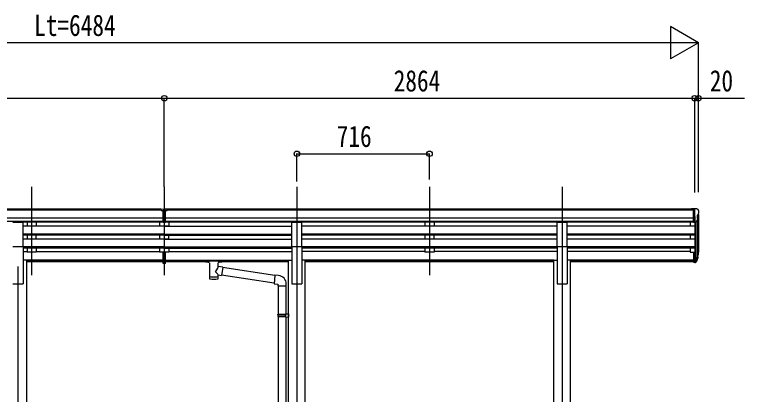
# Model space of a CAD drawing. Units: millimetres, scale not verified. Extents: x -14718 to 14718, y -10395 to 10395.
# Drawn here: x -2452 to 1488, y -3435 to -1382 of the extents above; entities that cross this region are included whole.
import ezdxf
from ezdxf.enums import TextEntityAlignment as Align

# ---------------------------------------------------------------- set-up
doc = ezdxf.new("R2010")
doc.units = ezdxf.units.MM
doc.header["$LTSCALE"] = 40
for name, color, linetype in [('0-3_YKK_12', 2, 'Continuous'), ('0-4_YKK_13', 4, 'Continuous'), ('0-5_YKK_A1', 4, 'Continuous'), ('0-6_YKK_D', 6, 'Continuous')]:
    doc.layers.add(name, color=color, linetype=linetype)
doc.styles.add('ＭＳ ゴシック', font='')
doc.styles.get('ＭＳ ゴシック').set_extended_font_data('MS Gothic')

msp = doc.modelspace()

# ---------------------------------------------------------------- linework, layer by layer
at = {"layer": '0-3_YKK_12'}
for p, q in [((-2360.23, -2313.04), (-2360.23, -2790.56)), ((-1644.23, -2313.04), (-1644.23, -2790.56)), ((-928.23, -2313.04), (-928.23, -2790.56)), ((-212.23, -2313.04), (-212.23, -2790.56)), ((503.77, -2313.04), (503.77, -2790.56)), ((-2434.03, -2743.87), (-2434.03, -5437.5)), ((-928.23, -2743.87), (-928.23, -5437.5)), ((503.77, -2743.87), (503.77, -5437.5))]:
    msp.add_line(p, q, dxfattribs=at)
at = {"layer": '0-4_YKK_13'}
for p, q in [((-1660.73, -2440.48), (-1660.73, -2432.63)), ((-1660.73, -2440.48), (-1650.73, -2440.48)), ((-1644.23, -2441.29), (-1650.73, -2440.9)), ((-1650.73, -2442.48), (-1637.73, -2442.48)), ((-1637.73, -2440.96), (-1644.23, -2441.27)), ((-1637.73, -2504.1), (-1637.73, -2438.83)), ((1213.27, -2432.44), (1203.27, -2432.53)), ((1203.27, -2434.05), (1203.27, -2432.53)), ((1213.27, -2504.43), (1213.27, -2432.44)), ((1231.77, -2432.44), (1213.27, -2432.44)), ((1219.77, -2505.43), (1219.77, -2432.44)), ((1231.77, -2432.44), (1234.1, -2432.58)), ((1234.86, -2433.01), (1238.93, -2438.82)), ((1241.77, -2441.81), (1241.77, -2442.44)), ((1233.77, -2466.95), (1233.77, -2483.23)), ((1239.24, -2463.63), (1233.92, -2466.7)), ((-2461.53, -2503.07), (-2406.53, -2503.07)), ((-2406.53, -2634.87), (-2406.53, -2503.07)), ((-1650.73, -2484), (-1644.23, -2484.16)), ((-1650.73, -2503.04), (-1644.23, -2503.44)), ((-1644.23, -2484.16), (-1637.73, -2484)), ((-1644.23, -2503.44), (-1637.73, -2503.04)), ((-955.73, -2634.87), (-955.73, -2503.07)), ((-955.73, -2503.07), (-900.73, -2503.07)), ((-900.73, -2634.87), (-900.73, -2503.07)), ((476.27, -2634.87), (476.27, -2503.07)), ((476.27, -2503.07), (531.27, -2503.07)), ((531.27, -2634.87), (531.27, -2503.07)), ((1213.27, -2504.43), (1219.77, -2504.43)), ((1219.77, -2505.43), (1224.98, -2505.11)), ((1227.39, -2503.61), (1236.4, -2488.02)), ((-2461.53, -2634.87), (-2406.53, -2634.87)), ((-955.73, -2634.87), (-900.73, -2634.87)), ((476.27, -2634.87), (531.27, -2634.87)), ((-1650.73, -2704.28), (-1650.73, -2666.8)), ((-1637.73, -2704.28), (-1637.73, -2666.8)), ((1213.27, -2666.16), (1213.27, -2720.2)), ((1213.27, -2666.16), (1219.77, -2666.16)), ((1219.77, -2666.16), (1219.77, -2720.94)), ((1238.07, -2678.98), (1234.8, -2686.04)), ((-1650.73, -2704.28), (-1637.73, -2704.28)), ((-1650.73, -2726.52), (-1650.73, -2704.28)), ((-1650.73, -2709.68), (-1637.73, -2709.68)), ((-1637.73, -2726.52), (-1637.73, -2704.28)), ((-1420.23, -2711.04), (-1420.23, -2716.8)), ((-1420.23, -2711.23), (-1420.23, -2712.77)), ((-1418.23, -2710.38), (-1335.23, -2710.38)), ((-1418.23, -2712.56), (-1335.23, -2712.56)), ((-1418.23, -2717.46), (-1403.73, -2717.46)), ((-1403.73, -2723.11), (-1403.73, -2716.56)), ((-1349.73, -2723.11), (-1349.73, -2716.56)), ((-1349.73, -2717.46), (-1335.23, -2717.46)), ((-1333.23, -2711.04), (-1333.23, -2716.8)), ((1213.27, -2706.3), (1219.77, -2706.3)), ((1213.27, -2711.18), (1219.77, -2711.18)), ((1219.77, -2711.2), (1224.9, -2711.2)), ((1219.77, -2713), (1224.62, -2713)), ((1226.2, -2710.52), (1233.96, -2695.11)), ((1235.41, -2695.47), (1227.21, -2711.65)), ((1236.02, -2696.03), (1227.21, -2719.58)), ((1238.68, -2680.35), (1234.8, -2688.3)), ((1236.36, -2691.63), (1236.02, -2696.03)), ((-1650.73, -2725.46), (-1644.23, -2725.86)), ((-1644.23, -2725.86), (-1637.73, -2725.46)), ((-1399.63, -2724.03), (-1399.65, -2809.47)), ((-1353.83, -2742.77), (-1353.83, -2724.03)), ((-1328.61, -2746.68), (-1353.83, -2742.77)), ((-1328.61, -2746.68), (-1335.63, -2791.94)), ((-1047.62, -2792.33), (-1328.93, -2748.69)), ((1213.27, -2720.2), (1219.77, -2720.2)), ((1219.77, -2720.94), (1224.62, -2720.94)), ((-1353.81, -2809.47), (-1353.83, -2788.8)), ((-1353.83, -2789.11), (-1335.63, -2791.94)), ((-1051.29, -2834.27), (-1335.36, -2790.2)), ((-1026.62, -2792.29), (-1047.46, -2790.47)), ((-1031.54, -2848.04), (-985.54, -2848.04)), ((-1029.43, -2848.04), (-1029.43, -3001.51)), ((-987.43, -2848.04), (-987.43, -2998.95)), ((-985.54, -2848.04), (-985.54, -2837.12)), ((-1031.43, -3003.51), (-1030.43, -3001.51)), ((-1031.43, -3003.51), (-987.43, -3003.51)), ((-1031.43, -3003.51), (-1031.43, -3011.51)), ((-1031.43, -3011.51), (-987.43, -3011.51)), ((-1031.43, -3011.51), (-1030.43, -3013.51)), ((-1030.43, -3001.51), (-987.43, -3001.51)), ((-1030.43, -3013.51), (-987.43, -3013.51)), ((-1029.43, -3013.51), (-1029.43, -3777.39)), ((-991.91, -3003.51), (-992.34, -3001.51)), ((-989.43, -2999.01), (-973.43, -2998.54)), ((-989.43, -3001.01), (-989.43, -2999.01)), ((-989.43, -3001.01), (-987.43, -3001.01)), ((-989.43, -3016.01), (-989.43, -3014.01)), ((-989.43, -3016.01), (-973.43, -3016.48)), ((-987.43, -3016.07), (-987.43, -3774.83)), ((-973.43, -2998.54), (-973.43, -3016.48))]:
    msp.add_line(p, q, dxfattribs=at)
for points in [[(-1660.73, -2432.63), (-1642.73, -2432.48), (-1627.73, -2432.61)], [(-1637.73, -2504.1), (-1644.23, -2504.5), (-1650.73, -2504.1), (-1650.73, -2438.76)], [(-1637.73, -2440.43), (-1627.73, -2440.34), (-1627.73, -2432.61)], [(-1637.73, -2485.1), (-1640.99, -2485.18), (-1644.23, -2485.26), (-1647.47, -2485.18), (-1650.73, -2485.1)], [(-1420.23, -2711.04), (-1420.19, -2710.85), (-1420.11, -2710.71), (-1420.01, -2710.62), (-1419.91, -2710.56), (-1419.79, -2710.51), (-1419.5, -2710.45), (-1419.01, -2710.4), (-1418.47, -2710.38), (-1418.23, -2710.38)], [(-1420.23, -2716.8), (-1420.19, -2716.99), (-1420.11, -2717.13), (-1420.01, -2717.23), (-1419.91, -2717.29), (-1419.79, -2717.33), (-1419.5, -2717.39), (-1419.01, -2717.44), (-1418.47, -2717.46), (-1418.23, -2717.46)], [(-1335.23, -2710.38), (-1334.88, -2710.38), (-1334.35, -2710.41), (-1333.9, -2710.46), (-1333.59, -2710.54), (-1333.43, -2710.63), (-1333.31, -2710.77), (-1333.24, -2710.95), (-1333.23, -2711.04)], [(-1335.23, -2717.46), (-1334.88, -2717.46), (-1334.35, -2717.43), (-1333.9, -2717.38), (-1333.59, -2717.31), (-1333.43, -2717.21), (-1333.31, -2717.07), (-1333.24, -2716.89), (-1333.23, -2716.8)], [(-1637.73, -2726.52), (-1644.23, -2726.92), (-1650.73, -2726.52)], [(-1047.46, -2790.47), (-1051.46, -2836.3), (-1031.54, -2838.04), (-1031.54, -2848.04)], [(-991.91, -3003.51), (-991.91, -3011.51), (-992.34, -3013.51)], [(-989.43, -3014.01), (-987.43, -3014.01), (-987.43, -3001.01)]]:
    msp.add_lwpolyline(points, dxfattribs=at)
for centre, radius, start, end in [((1234.04, -2433.58), 1, 35, 86.5), ((1238.77, -2441.81), 3, 0, 87), ((1039.77, -2442.44), 202, 355.05096, 0), ((1234.07, -2466.95), 0.3, 120, 180), ((1234.87, -2459.25), 6.18, 315.00103, 354.2965), ((1224.8, -2502.11), 3, 273.5, 330), ((1234.07, -2483.23), 0.3, 180, 265.2833), ((1233.8, -2486.52), 3, 330, 85.2833), ((1209.18, -2669.48), 30.41, 341.80266, 352.8448), ((1210.59, -2671.24), 29.53, 342.01856, 353.49194), ((-1030.54, -2837.12), 45, 0, 85)]:
    msp.add_arc(centre, radius, start, end, dxfattribs=at)
for centre, major_axis, ratio, start_param, end_param in [((-1619.66, -2442.78), (24.57, -1.51), 0.121868, 3.1422238, 3.1491027), ((1151.91, -2664.99), (-87.93, 4.42), 0.541684, 3.060334, 3.2172517), ((1151.12, -2671.67), (89.06, 1.43), 0.57596, 6.1985533, 6.3701348), ((-1418.23, -2712.77), (2, 0), 0.109601, 1.5707963, 3.1415927), ((-1376.73, -2716.56), (27, 0), 0.070066, 6.2831853, 9.424778), ((-1335.23, -2712.77), (2, 0), 0.109601, 0, 1.5707963), ((1224.62, -2710.29), (3, 0), 0.90356, 4.712389, 5.7595865), ((1224.9, -2709.84), (1.5, 0), 0.90356, 4.712389, 5.7595865), ((1149.85, -2671.57), (88.05, 0), 0.90356, 5.9828017, 6.0168888), ((1235.06, -2691.63), (-1.3, 0), 0.90356, 2.9359903, 4.9130961), ((1149.14, -2675.44), (89.07, 0), 0.90356, 6.0316505, 6.077583), ((-1376.73, -2769.31), (-22.81, -26.62), 0.234429, 1.6855472, 3.1268519), ((-1365.73, -2720.54), (16, 0), 0.361356, 6.2636979, 6.2831853), ((1224.62, -2718.23), (-3, 0), 0.90356, 1.5707963, 2.6179939), ((-1376.73, -2797.03), (22.91, 0), 0.122865, 3.1415927, 6.2831853), ((-1374.18, -2766.67), (20.32, -22.25), 0.045535, 0.0389954, 1.3075346), ((-1376.73, -2809.47), (22.92, 0), 0.101955, 3.1415499, 6.2833984)]:
    msp.add_ellipse(centre, major_axis=major_axis, ratio=ratio, start_param=start_param, end_param=end_param, dxfattribs=at)
at = {"layer": '0-5_YKK_A1'}
for p, q in [((-1660.73, -2434.05), (-5217.73, -2434.05)), ((-1660.73, -2439.26), (-5217.73, -2439.26)), ((-1637.73, -2439.26), (-1637.73, -2439.26)), ((1213.27, -2434.05), (-1627.73, -2434.05)), ((1213.27, -2439.26), (-1627.73, -2439.26)), ((1219.77, -2473.54), (1219.77, -2666.16)), ((1239.77, -2463.02), (1239.77, -2665.8)), ((-1650.73, -2482.79), (-5217.73, -2482.79)), ((-1650.73, -2500.65), (-5217.73, -2500.65)), ((-1650.73, -2503.89), (-2406.53, -2503.89)), ((-2385.23, -2503.99), (-2385.23, -2525.86)), ((-2335.23, -2503.99), (-2335.23, -2525.86)), ((-1669.23, -2503.99), (-1669.23, -2525.86)), ((1213.27, -2482.79), (-1637.73, -2482.79)), ((1213.27, -2500.65), (-1637.73, -2500.65)), ((-955.73, -2503.89), (-1637.73, -2503.89)), ((-1619.23, -2503.99), (-1619.23, -2525.86)), ((476.27, -2503.89), (-900.73, -2503.89)), ((-237.23, -2503.99), (-237.23, -2525.86)), ((-187.23, -2503.99), (-187.23, -2525.86)), ((1213.27, -2503.89), (531.27, -2503.89)), ((1194.77, -2503.89), (1194.77, -2525.96)), ((1225.77, -2504.95), (1225.78, -2710.94)), ((1234.8, -2490.79), (1234.8, -2692.51)), ((-1644.23, -2525.96), (-2406.53, -2525.96)), ((-2335.23, -2525.86), (-2385.23, -2525.86)), ((-1619.23, -2525.86), (-1669.23, -2525.86)), ((-1644.23, -2525.96), (-955.73, -2525.96)), ((476.27, -2525.96), (-900.73, -2525.96)), ((-187.23, -2525.86), (-237.23, -2525.86)), ((1219.77, -2525.96), (531.27, -2525.96)), ((-1644.23, -2567.83), (-2406.53, -2567.83)), ((-1644.23, -2569.33), (-2406.53, -2569.33)), ((-1644.23, -2573.65), (-2406.53, -2573.65)), ((-1644.23, -2596.06), (-2406.53, -2596.06)), ((-2385.23, -2573.65), (-2385.23, -2595.96)), ((-2335.23, -2595.96), (-2385.23, -2595.96)), ((-2335.23, -2595.96), (-2335.23, -2573.65)), ((-1669.23, -2573.65), (-1669.23, -2595.96)), ((-1619.23, -2595.96), (-1669.23, -2595.96)), ((-1644.23, -2567.83), (-955.73, -2567.83)), ((-1644.23, -2569.33), (-955.73, -2569.33)), ((-1644.23, -2573.65), (-955.73, -2573.65)), ((-1644.23, -2596.06), (-955.73, -2596.06)), ((-1619.23, -2595.96), (-1619.23, -2573.65)), ((476.27, -2567.83), (-900.73, -2567.83)), ((476.27, -2569.33), (-900.73, -2569.33)), ((476.27, -2573.65), (-900.73, -2573.65)), ((476.27, -2596.06), (-900.73, -2596.06)), ((-237.23, -2573.65), (-237.23, -2595.96)), ((-187.23, -2595.96), (-237.23, -2595.96)), ((-187.23, -2595.96), (-187.23, -2573.65)), ((1219.77, -2567.83), (531.27, -2567.83)), ((1219.77, -2569.33), (531.27, -2569.33)), ((1219.77, -2573.65), (531.27, -2573.65)), ((1219.77, -2596.06), (531.27, -2596.06)), ((1194.77, -2573.65), (1194.77, -2596.06)), ((-2406.53, -2634.87), (-2406.53, -2837.44)), ((-1644.23, -2637.94), (-2406.53, -2637.94)), ((-1644.23, -2639.43), (-2406.53, -2639.43)), ((-1644.23, -2637.94), (-955.73, -2637.94)), ((-1644.23, -2639.43), (-955.73, -2639.43)), ((-955.73, -2634.87), (-955.73, -2837.44)), ((-900.73, -2634.87), (-900.73, -2837.44)), ((476.27, -2637.94), (-900.73, -2637.94)), ((476.27, -2639.43), (-900.73, -2639.43)), ((476.27, -2634.87), (476.27, -2837.44)), ((531.27, -2634.87), (531.27, -2837.44)), ((1219.77, -2637.94), (531.27, -2637.94)), ((1219.77, -2639.43), (531.27, -2639.43)), ((-1644.23, -2643.75), (-2406.53, -2643.75)), ((-2406.53, -2661.85), (-2385.23, -2661.85)), ((-2385.23, -2643.75), (-2385.23, -2666.8)), ((-2335.23, -2666.8), (-2385.23, -2666.8)), ((-2335.23, -2643.75), (-2335.23, -2666.8)), ((-2335.23, -2661.85), (-1669.23, -2661.85)), ((-1669.23, -2643.75), (-1669.23, -2666.8)), ((-1619.23, -2666.8), (-1669.23, -2666.8)), ((-1644.23, -2643.75), (-955.73, -2643.75)), ((-1619.23, -2643.75), (-1619.23, -2666.8)), ((-1619.23, -2661.85), (-955.73, -2661.85)), ((476.27, -2643.75), (-900.73, -2643.75)), ((-237.23, -2661.85), (-900.73, -2661.85)), ((-237.23, -2643.75), (-237.23, -2666.8)), ((-187.23, -2666.8), (-237.23, -2666.8)), ((-187.23, -2643.75), (-187.23, -2666.8)), ((476.27, -2661.85), (-187.23, -2661.85)), ((1219.77, -2643.75), (531.27, -2643.75)), ((1194.77, -2661.85), (531.27, -2661.85)), ((1194.77, -2643.75), (1194.77, -2666.8)), ((1194.77, -2666.8), (1213.27, -2666.8)), ((-2388.83, -2708.44), (-2406.53, -2708.44)), ((-2388.83, -2708.44), (-2388.83, -5337.5)), ((-1650.73, -2708.87), (-2388.83, -2708.87)), ((-1650.73, -2710.26), (-2388.83, -2710.26)), ((-1650.73, -2717.95), (-2388.83, -2717.95)), ((-1637.73, -2708.87), (-973.43, -2708.87)), ((-1637.73, -2710.26), (-973.43, -2710.26)), ((-1403.73, -2717.95), (-1637.73, -2717.95)), ((-973.43, -2717.95), (-1349.73, -2717.95)), ((-973.43, -5337.5), (-973.43, -2708.44)), ((-973.43, -2708.44), (-955.73, -2708.44)), ((-883.03, -2708.44), (-900.73, -2708.44)), ((-883.23, -5337.5), (-883.23, -2708.44)), ((458.57, -2708.87), (-883.03, -2708.87)), ((458.57, -2710.26), (-883.03, -2710.26)), ((458.57, -2717.95), (-883.03, -2717.95)), ((458.57, -5337.5), (458.57, -2708.44)), ((458.57, -2708.44), (476.27, -2708.44)), ((548.97, -2708.44), (531.27, -2708.44)), ((548.97, -5337.5), (548.97, -2708.44)), ((1213.27, -2708.87), (548.97, -2708.87)), ((1213.27, -2710.26), (548.97, -2710.26)), ((1213.27, -2717.95), (548.97, -2717.95)), ((-2461.53, -2837.44), (-2406.53, -2837.44)), ((-955.73, -2837.44), (-900.73, -2837.44)), ((476.27, -2837.44), (531.27, -2837.44))]:
    msp.add_line(p, q, dxfattribs=at)
at = {"layer": '0-6_YKK_D'}
for p, q in [((1239.77, -1534.05), (1088.22, -1446.55)), ((1088.22, -1446.55), (1088.22, -1621.55)), ((1064.77, -1534.05), (-5069.23, -1534.05)), ((1239.77, -1534.05), (936.66, -1534.05)), ((1239.77, -1534.05), (1088.22, -1621.55)), ((1239.77, -2341.62), (1239.77, -1533.05)), ((-5224.23, -1834.05), (-1644.23, -1834.05)), ((-1644.23, -2312.04), (-1644.23, -1833.05)), ((-1644.23, -2312.04), (-1644.23, -1833.05)), ((-1644.23, -1834.05), (1219.77, -1834.05)), ((1219.77, -2343.62), (1219.77, -1833.05)), ((1219.77, -2343.62), (1219.77, -1833.05)), ((1239.77, -2341.62), (1239.77, -1833.05)), ((-928.23, -2284.15), (-928.23, -2133.05)), ((-928.23, -2134.05), (-212.23, -2134.05)), ((-212.23, -2273.01), (-212.23, -2133.05))]:
    msp.add_line(p, q, dxfattribs=at)
msp.add_lwpolyline([(1219.77, -1834.05), (1239.77, -1834.05), (1488.07, -1834.05)], dxfattribs=at)
for centre in [(-1644.23, -1834.05), (-1644.23, -1834.05), (1219.77, -1834.05), (1219.77, -1834.05), (1239.77, -1834.05), (-928.23, -2134.05), (-212.23, -2134.05)]:
    msp.add_circle(centre, 14.88, dxfattribs=at)

# ---------------------------------------------------------------- texts
at = {"layer": '0-6_YKK_D', "style": 'ＭＳ ゴシック', "width": 0.8}
for s, p in [('Lt=6484', (-2346.63, -1532.05)), ('2864', (-405.43, -1832.05)), ('20', (1301.27, -1832.05)), ('716', (-713.03, -2132.05))]:
    msp.add_text(s, height=115.5, dxfattribs=at).set_placement(p, align=Align.BOTTOM_LEFT)

doc.saveas('drawing.dxf')
